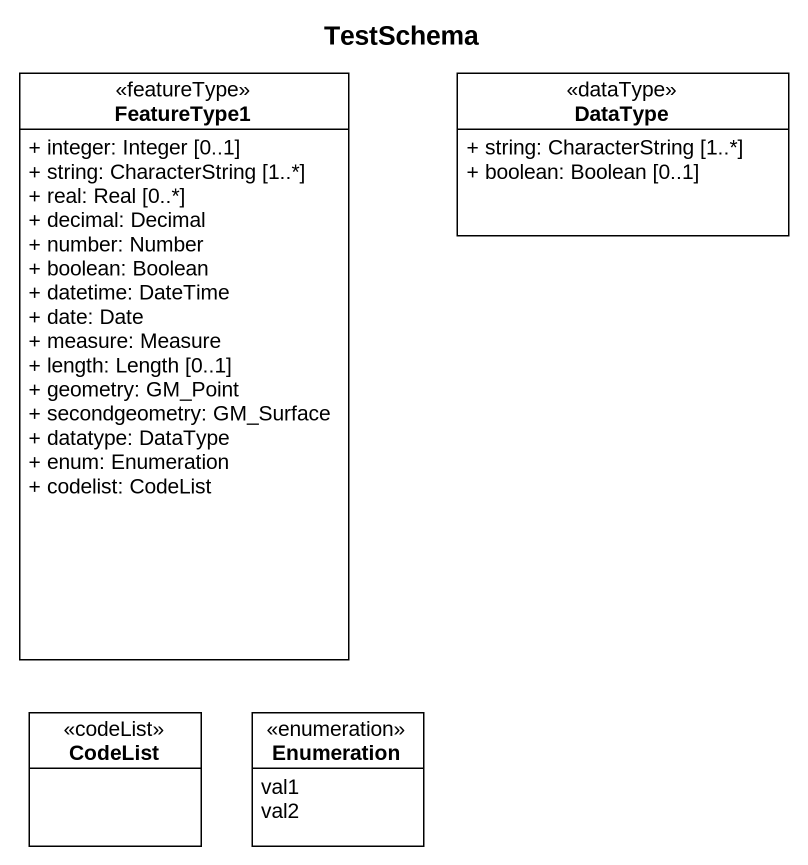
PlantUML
@startuml
title TestSchema
hide circle
hide empty members
skinparam classAttributeIconSize 0
class FeatureType1 <<featureType>> {
  + integer: Integer [0..1]
  + string: CharacterString [1..*]
  + real: Real [0..*]
  + decimal: Decimal
  + number: Number
  + boolean: Boolean
  + datetime: DateTime
  + date: Date
  + measure: Measure
  + length: Length [0..1]
  + geometry: GM_Point
  + secondgeometry: GM_Surface
  + datatype: DataType
  + enum: Enumeration
  + codelist: CodeList
}
class DataType <<dataType>> {
  + string: CharacterString [1..*]
  + boolean: Boolean [0..1]
}
class CodeList <<codeList>>
enum Enumeration {
  val1
  val2
}
@enduml
